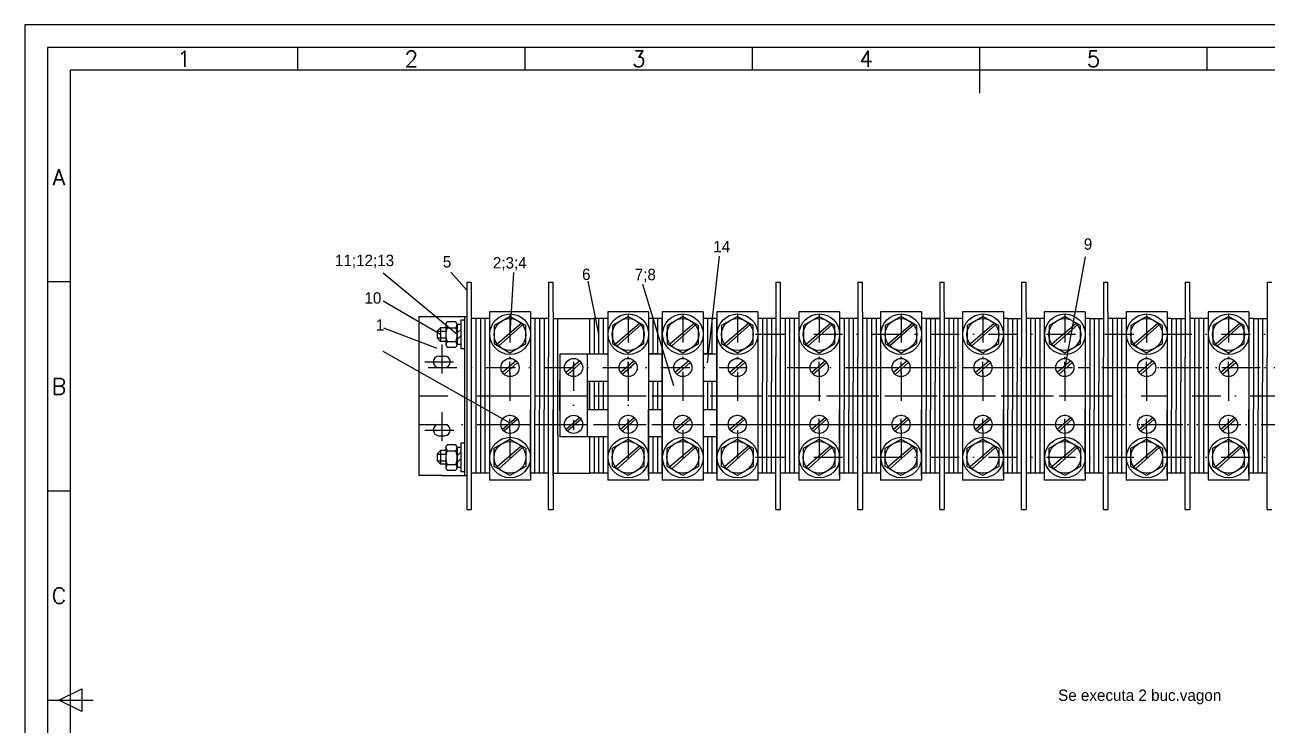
# Model space of a CAD drawing. Header units: millimetres. Extents: x 17 to 437, y 15 to 312.
# Drawn here: x 17.4 to 290.5, y 157.5 to 311.5 of the extents above; entities that cross this region are included whole.
import ezdxf
from ezdxf.enums import TextEntityAlignment as Align

# ---------------------------------------------------------------- set-up
doc = ezdxf.new("R2010")
doc.units = ezdxf.units.MM
doc.linetypes.add('DASHDOT2', pattern=[12.7, 6.35, -3.175, 0, -3.175])
doc.styles.add('ISO', font='SIMPLEX.SHX')
doc.styles.add('ISOCP', font='SIMPLEX.SHX')

# ---------------------------------------------------------------- blocks, each defined once
blk = doc.blocks.new('a3')
at = {"color": 70}
for p, q in [((-360, 287), (-360, 292)), ((-310, 287), (-310, 292)), ((-260, 287), (-260, 292)), ((-210, 282), (-210, 292)), ((-160, 287), (-160, 292)), ((-410, 240.5), (-415, 240.5)), ((-410, 194.5), (-415, 194.5)), ((-412.5, 148.5), (-407.5, 151)), ((-407.5, 151), (-407.5, 146)), ((-415, 148.5), (-405, 148.5)), ((-407.5, 146), (-412.5, 148.5))]:
    blk.add_line(p, q, dxfattribs=at)
at = {"color": 240}
for points in [[(0, 297), (-420, 297), (-420, 0), (0, 0)], [(-5, 292), (-415, 292), (-415, 5), (-5, 5)]]:
    blk.add_lwpolyline(points, close=True, dxfattribs=at)
at = {"color": 70}
blk.add_lwpolyline([(-10, 287), (-410, 287), (-410, 10), (-10, 10)], close=True, dxfattribs=at)
at = {"color": 50}
for s, style, p in [('1', 'ISOCP', (-385, 289.5)), ('2', 'ISO', (-335, 289.5)), ('3', 'ISO', (-285, 289.5)), ('4', 'ISO', (-235, 289.5)), ('5', 'ISO', (-185, 289.5)), ('A', 'ISO', (-412.5, 263.5)), ('B', 'ISO', (-412.5, 217.5)), ('C', 'ISO', (-412.5, 171.5))]:
    blk.add_text(s, height=3.5, dxfattribs=dict(at, style=style)).set_placement(p, align=Align.MIDDLE)

msp = doc.modelspace()

# ---------------------------------------------------------------- linework, layer by layer
at = {"color": 1}
for p, q in [((167.51, 237.2), (170.13, 260.68)), ((246.04, 235.81), (250.57, 260.5)), ((112.44, 243.42), (96.13, 256.9)), ((114.54, 253.18), (111.02, 257.14)), ((124.85, 257.07), (124.04, 243.48)), ((141.18, 255.14), (143.54, 243.48)), ((153.15, 254.47), (159.98, 232.24)), ((108.75, 243.42), (96.13, 250.78)), ((108, 240.35), (96.29, 244.82)), ((96.08, 239.73), (124.04, 224))]:
    msp.add_line(p, q, dxfattribs=at)
at = {"color": 2}
for p, q in [((114.54, 254.92), (115.54, 254.92)), ((114.54, 254.92), (114.54, 204.92)), ((114.54, 254.92), (115.54, 254.92)), ((115.54, 254.92), (115.54, 204.92)), ((132.54, 254.92), (132.54, 238.42)), ((132.54, 254.92), (133.54, 254.92)), ((133.54, 248.42), (133.54, 254.92)), ((182.54, 254.92), (182.54, 238.42)), ((182.54, 254.92), (183.54, 254.92)), ((183.54, 204.92), (183.54, 254.92)), ((200.54, 254.92), (200.54, 238.42)), ((200.54, 254.92), (201.54, 254.92)), ((201.54, 248.42), (201.54, 254.92)), ((218.54, 254.92), (218.54, 238.42)), ((218.54, 254.92), (219.54, 254.92)), ((219.54, 248.42), (219.54, 254.92)), ((236.54, 254.92), (236.54, 238.42)), ((236.54, 254.92), (237.54, 254.92)), ((237.54, 248.42), (237.54, 254.92)), ((254.54, 254.92), (254.54, 238.42)), ((254.54, 254.92), (255.54, 254.92)), ((255.54, 248.42), (255.54, 254.92)), ((272.54, 254.92), (272.54, 238.42)), ((272.54, 254.92), (273.54, 254.92)), ((273.54, 248.42), (273.54, 254.92)), ((290.54, 254.92), (290.54, 238.42)), ((290.54, 254.92), (291.54, 254.92)), ((104.04, 247.42), (104.04, 212.42)), ((104.04, 247.42), (114.54, 247.42)), ((109.94, 245.67), (110.24, 246.18)), ((112.15, 246.18), (110.24, 246.18)), ((112.44, 245.67), (112.15, 246.18)), ((113.24, 246.55), (113.24, 240.3)), ((114.04, 246.55), (113.24, 246.55)), ((114.04, 247.42), (114.04, 212.42)), ((114.04, 246.55), (114.04, 240.3)), ((114.54, 247.42), (114.54, 212.42)), ((116.54, 246.92), (115.54, 246.92)), ((117.54, 246.92), (116.54, 246.92)), ((116.54, 246.92), (116.54, 212.92)), ((117.54, 246.92), (117.54, 212.92)), ((118.54, 246.92), (117.54, 246.92)), ((118.54, 246.92), (118.54, 212.92)), ((119.54, 246.92), (118.54, 246.92)), ((119.54, 248.42), (119.54, 232.92)), ((128.54, 248.42), (119.54, 248.42)), ((119.54, 247.42), (119.54, 212.42)), ((126.53, 245.88), (121.23, 241.33)), ((128.54, 248.42), (128.54, 211.42)), ((128.54, 247.42), (128.54, 232.92)), ((132.54, 246.92), (128.54, 246.92)), ((129.54, 246.92), (129.54, 232.92)), ((130.54, 246.92), (130.54, 232.92)), ((131.54, 246.92), (131.54, 232.92)), ((131.54, 246.92), (131.54, 238.42)), ((133.54, 248.42), (133.54, 211.42)), ((133.54, 247.42), (133.54, 232.92)), ((133.54, 246.91), (141.54, 246.91)), ((134.54, 238.42), (134.54, 246.91)), ((141.54, 246.92), (141.54, 239.17)), ((141.54, 246.91), (142.54, 246.92)), ((141.54, 246.91), (141.54, 239.17)), ((143.54, 246.92), (142.54, 246.92)), ((142.54, 246.92), (142.54, 239.17)), ((143.54, 246.92), (143.54, 239.17)), ((144.54, 246.92), (143.54, 246.92)), ((144.54, 246.92), (144.54, 239.17)), ((145.54, 246.92), (144.54, 246.92)), ((154.54, 248.42), (145.54, 248.42)), ((145.54, 248.42), (145.54, 232.92)), ((145.54, 247.42), (145.54, 212.42)), ((152.53, 245.88), (147.23, 241.33)), ((154.54, 248.42), (154.54, 211.42)), ((155.54, 246.92), (154.54, 246.92)), ((156.54, 246.92), (155.54, 246.92)), ((155.54, 239.17), (155.54, 246.92)), ((157.54, 246.92), (156.54, 246.92)), ((156.54, 239.17), (156.54, 246.92)), ((166.54, 248.42), (157.54, 248.42)), ((157.54, 248.42), (157.54, 232.92)), ((157.54, 247.42), (157.54, 212.42)), ((157.54, 212.92), (157.54, 246.92)), ((164.53, 245.88), (159.23, 241.33)), ((166.54, 248.42), (166.54, 211.42)), ((167.54, 246.92), (166.54, 246.92)), ((168.54, 246.92), (167.54, 246.92)), ((167.54, 239.17), (167.54, 246.92)), ((169.54, 246.92), (168.54, 246.92)), ((168.54, 239.17), (168.54, 246.92)), ((178.54, 248.42), (169.54, 248.42)), ((169.54, 248.42), (169.54, 232.92)), ((169.54, 247.42), (169.54, 212.42)), ((169.54, 212.92), (169.54, 246.92)), ((176.53, 245.88), (171.23, 241.33)), ((178.54, 248.42), (178.54, 211.42)), ((179.54, 246.92), (178.54, 246.92)), ((179.54, 246.92), (178.54, 246.92)), ((179.54, 246.92), (179.54, 232.92)), ((180.54, 246.92), (179.54, 246.92)), ((180.54, 246.92), (180.54, 232.92)), ((181.54, 246.92), (180.54, 246.92)), ((181.54, 246.92), (181.54, 232.92)), ((182.54, 246.92), (181.54, 246.92)), ((184.54, 246.92), (183.54, 246.92)), ((184.54, 246.92), (184.54, 212.92)), ((185.54, 246.92), (184.54, 246.92)), ((185.54, 246.92), (185.54, 212.92)), ((186.54, 246.92), (185.54, 246.92)), ((186.54, 246.92), (186.54, 212.92)), ((187.54, 246.92), (186.54, 246.92)), ((187.54, 248.42), (187.54, 232.92)), ((196.54, 248.42), (187.54, 248.42)), ((187.54, 247.42), (187.54, 212.42)), ((194.53, 245.88), (189.23, 241.33)), ((196.54, 248.42), (196.54, 211.42)), ((200.54, 246.92), (196.54, 246.92)), ((197.54, 246.92), (197.54, 232.92)), ((198.54, 246.92), (198.54, 232.92)), ((199.54, 246.92), (199.54, 232.92)), ((199.54, 246.92), (199.54, 238.42)), ((201.54, 248.42), (201.54, 211.42)), ((202.54, 246.92), (201.54, 246.92)), ((203.54, 246.92), (202.54, 246.92)), ((202.54, 246.92), (202.54, 212.92)), ((203.54, 246.92), (203.54, 212.92)), ((204.54, 246.92), (203.54, 246.92)), ((204.54, 246.92), (204.54, 212.92)), ((205.54, 246.92), (204.54, 246.92)), ((205.54, 248.42), (205.54, 232.92)), ((214.54, 248.42), (205.54, 248.42)), ((205.54, 247.42), (205.54, 212.42)), ((212.53, 245.88), (207.23, 241.33)), ((214.54, 248.42), (214.54, 211.42)), ((215.54, 246.92), (214.54, 246.92)), ((215.54, 246.92), (215.54, 232.92)), ((215.54, 246.92), (218.54, 246.92)), ((218.54, 246.92), (215.54, 246.92)), ((216.54, 246.92), (216.54, 232.92)), ((217.54, 246.92), (217.54, 238.42)), ((217.54, 246.92), (217.54, 232.92)), ((219.54, 248.42), (219.54, 211.42)), ((220.54, 246.92), (219.54, 246.92)), ((221.54, 246.92), (220.54, 246.92)), ((220.54, 246.92), (220.54, 212.92)), ((221.54, 246.92), (221.54, 212.92)), ((222.54, 246.92), (221.54, 246.92)), ((222.54, 246.92), (222.54, 212.92)), ((223.54, 246.92), (222.54, 246.92)), ((223.54, 248.42), (223.54, 232.92)), ((232.54, 248.42), (223.54, 248.42)), ((223.54, 247.42), (223.54, 212.42)), ((230.53, 245.88), (225.23, 241.33)), ((232.54, 248.42), (232.54, 211.42)), ((233.54, 246.92), (232.54, 246.92)), ((233.54, 246.92), (233.54, 232.92)), ((233.54, 246.92), (236.54, 246.92)), ((234.54, 246.92), (234.54, 232.92)), ((235.54, 246.92), (235.54, 238.42)), ((235.54, 246.92), (235.54, 232.92)), ((237.54, 248.42), (237.54, 211.42)), ((238.54, 246.92), (237.54, 246.92)), ((238.54, 246.92), (238.54, 212.92)), ((239.54, 246.92), (238.54, 246.92)), ((239.54, 246.92), (239.54, 212.92)), ((240.54, 246.92), (239.54, 246.92)), ((240.54, 246.92), (240.54, 212.92)), ((241.54, 246.92), (240.54, 246.92)), ((241.54, 248.42), (241.54, 232.92)), ((250.54, 248.42), (241.54, 248.42)), ((241.54, 247.42), (241.54, 212.42)), ((248.53, 245.88), (243.23, 241.33)), ((250.54, 248.42), (250.54, 211.42)), ((251.54, 246.92), (250.54, 246.92)), ((251.54, 246.92), (251.54, 232.92)), ((251.54, 246.92), (254.54, 246.92)), ((252.54, 246.92), (252.54, 232.92)), ((253.54, 246.92), (253.54, 232.92)), ((253.54, 246.92), (253.54, 238.42)), ((255.54, 248.42), (255.54, 211.42)), ((256.54, 246.92), (255.54, 246.92)), ((256.54, 246.92), (256.54, 212.92)), ((257.54, 246.92), (256.54, 246.92)), ((257.54, 246.92), (257.54, 212.92)), ((258.54, 246.92), (257.54, 246.92)), ((258.54, 246.92), (258.54, 212.92)), ((259.54, 246.92), (258.54, 246.92)), ((259.54, 248.42), (259.54, 232.92)), ((268.54, 248.42), (259.54, 248.42)), ((259.54, 247.42), (259.54, 212.42)), ((266.53, 245.88), (261.23, 241.33)), ((268.54, 248.42), (268.54, 211.42)), ((269.54, 246.92), (268.54, 246.92)), ((269.54, 246.92), (269.54, 232.92)), ((269.54, 246.92), (272.54, 246.92)), ((270.54, 246.92), (270.54, 232.92)), ((271.54, 246.92), (271.54, 232.92)), ((271.54, 246.92), (271.54, 238.42)), ((273.54, 248.42), (273.54, 211.42)), ((274.54, 246.92), (273.54, 246.92)), ((274.54, 246.92), (274.54, 212.92)), ((275.54, 246.92), (274.54, 246.92)), ((275.54, 246.92), (275.54, 212.92)), ((276.54, 246.92), (275.54, 246.92)), ((276.54, 246.92), (276.54, 212.92)), ((277.54, 246.92), (276.54, 246.92)), ((277.54, 248.42), (277.54, 232.92)), ((286.54, 248.42), (277.54, 248.42)), ((277.54, 247.42), (277.54, 212.42)), ((284.53, 245.88), (279.23, 241.33)), ((286.54, 248.42), (286.54, 211.42)), ((287.54, 246.92), (286.54, 246.92)), ((287.54, 246.92), (287.54, 232.92)), ((287.54, 246.92), (290.54, 246.92)), ((288.54, 246.92), (288.54, 232.92)), ((289.54, 246.92), (289.54, 232.92)), ((289.54, 246.92), (289.54, 238.42)), ((108.75, 244.92), (108, 244.17)), ((108, 244.17), (109.94, 244.17)), ((108, 244.17), (108, 242.67)), ((108.75, 244.92), (108.75, 241.92)), ((109.94, 244.92), (108.75, 244.92)), ((109.94, 245.67), (109.94, 241.17)), ((110.24, 244.92), (112.15, 244.92)), ((112.44, 245.67), (112.44, 241.17)), ((113.24, 245.64), (112.44, 245.64)), ((112.44, 245.64), (112.44, 241.2)), ((112.44, 243.76), (113.24, 244.56)), ((112.44, 242.35), (113.24, 243.15)), ((113.24, 245.64), (113.24, 241.2)), ((126.82, 245.55), (121.6, 240.91)), ((152.82, 245.55), (147.6, 240.91)), ((164.82, 245.55), (159.6, 240.91)), ((176.82, 245.55), (171.6, 240.91)), ((194.82, 245.55), (189.6, 240.91)), ((212.82, 245.55), (207.6, 240.91)), ((230.82, 245.55), (225.6, 240.91)), ((248.82, 245.55), (243.6, 240.91)), ((266.82, 245.55), (261.6, 240.91)), ((284.82, 245.55), (279.6, 240.91)), ((108.75, 241.92), (108, 242.67)), ((108, 242.67), (109.94, 242.67)), ((109.95, 241.92), (108.75, 241.92)), ((109.94, 241.17), (110.24, 240.66)), ((110.24, 241.92), (112.15, 241.92)), ((110.24, 240.66), (112.15, 240.66)), ((112.44, 241.17), (112.15, 240.66)), ((113.24, 241.2), (112.44, 241.2)), ((108.42, 238.67), (109.67, 238.67)), ((114.04, 240.3), (113.24, 240.3)), ((132.54, 221.42), (132.54, 238.42)), ((134.54, 221.42), (134.54, 238.42)), ((135.02, 239.17), (135.02, 220.91)), ((135.02, 239.17), (145.54, 239.17)), ((141.02, 239.17), (141.02, 220.91)), ((156.54, 239.17), (154.54, 239.17)), ((154.54, 239.17), (157.54, 239.17)), ((166.54, 239.17), (169.54, 239.17)), ((168.54, 239.17), (166.54, 239.17)), ((182.54, 221.42), (182.54, 238.42)), ((200.54, 221.42), (200.54, 238.42)), ((218.54, 221.42), (218.54, 238.42)), ((236.54, 221.42), (236.54, 238.42)), ((254.54, 221.42), (254.54, 238.42)), ((272.54, 221.42), (272.54, 238.42)), ((290.54, 221.42), (290.54, 238.42)), ((108.42, 236.17), (109.67, 236.17)), ((125.39, 237.63), (122.39, 235.07)), ((125.7, 237.28), (122.75, 234.66)), ((122.79, 236.16), (125.29, 236.16)), ((124.04, 234.91), (124.04, 237.41)), ((139.38, 237.63), (136.39, 235.06)), ((139.69, 237.28), (136.74, 234.66)), ((151.39, 237.63), (148.39, 235.06)), ((151.7, 237.28), (148.75, 234.66)), ((150.04, 234.91), (150.04, 237.41)), ((163.39, 237.63), (160.39, 235.06)), ((163.7, 237.28), (160.75, 234.66)), ((175.39, 237.63), (172.39, 235.06)), ((175.7, 237.28), (172.75, 234.66)), ((193.39, 237.63), (190.39, 235.07)), ((193.7, 237.28), (190.75, 234.66)), ((192.04, 234.91), (192.04, 237.41)), ((211.39, 237.63), (208.39, 235.07)), ((211.7, 237.28), (208.75, 234.66)), ((210.04, 234.91), (210.04, 237.41)), ((229.39, 237.63), (226.39, 235.07)), ((229.7, 237.28), (226.75, 234.66)), ((228.04, 234.91), (228.04, 237.41)), ((247.39, 237.63), (244.39, 235.07)), ((247.7, 237.28), (244.75, 234.66)), ((246.04, 234.91), (246.04, 237.41)), ((265.39, 237.63), (262.39, 235.07)), ((265.7, 237.28), (262.75, 234.66)), ((264.04, 234.91), (264.04, 237.41)), ((283.39, 237.63), (280.39, 235.07)), ((283.7, 237.28), (280.75, 234.66)), ((282.04, 234.91), (282.04, 237.41)), ((119.54, 232.92), (119.54, 226.92)), ((128.54, 232.92), (128.54, 226.92)), ((129.54, 232.92), (129.54, 226.92)), ((130.54, 232.92), (130.54, 226.92)), ((131.54, 232.92), (131.54, 226.92)), ((133.54, 232.92), (133.54, 226.92)), ((135.02, 226.74), (135.02, 233.3)), ((141.02, 233.17), (145.54, 233.17)), ((141.54, 233.17), (141.54, 226.91)), ((141.54, 226.91), (141.54, 233.17)), ((142.54, 233.17), (142.54, 226.91)), ((143.54, 233.17), (143.54, 226.91)), ((144.54, 233.17), (144.54, 226.91)), ((154.54, 233.17), (157.54, 233.17)), ((155.54, 226.91), (155.54, 233.17)), ((156.54, 226.91), (156.54, 233.17)), ((166.54, 233.17), (169.54, 233.17)), ((167.54, 226.91), (167.54, 233.17)), ((168.54, 226.91), (168.54, 233.17)), ((179.54, 226.92), (179.54, 232.92)), ((180.54, 226.92), (180.54, 232.92)), ((181.54, 226.92), (181.54, 232.92)), ((197.54, 232.92), (197.54, 226.92)), ((198.54, 232.92), (198.54, 226.92)), ((199.54, 226.92), (199.54, 232.92)), ((215.54, 232.92), (215.54, 226.92)), ((216.54, 232.92), (216.54, 226.92)), ((217.54, 226.92), (217.54, 232.92)), ((233.54, 232.92), (233.54, 226.92)), ((234.54, 232.92), (234.54, 226.92)), ((235.54, 226.92), (235.54, 232.92)), ((251.54, 232.92), (251.54, 226.92)), ((252.54, 232.92), (252.54, 226.92)), ((253.54, 226.92), (253.54, 232.92)), ((269.54, 232.92), (269.54, 226.92)), ((270.54, 232.92), (270.54, 226.92)), ((271.54, 226.92), (271.54, 232.92)), ((287.54, 232.92), (287.54, 226.92)), ((288.54, 232.92), (288.54, 226.92)), ((289.54, 226.92), (289.54, 232.92)), ((119.54, 226.92), (119.54, 211.42)), ((128.54, 212.42), (128.54, 226.92)), ((129.54, 212.92), (129.54, 226.92)), ((130.54, 212.92), (130.54, 226.92)), ((131.54, 212.92), (131.54, 226.92)), ((133.54, 212.42), (133.54, 226.92)), ((141.02, 226.91), (145.54, 226.91)), ((145.54, 226.92), (145.54, 211.42)), ((154.54, 212.42), (154.54, 226.92)), ((154.54, 226.91), (157.54, 226.91)), ((157.54, 226.92), (157.54, 211.42)), ((166.54, 226.91), (169.54, 226.91)), ((169.54, 226.92), (169.54, 211.42)), ((179.54, 212.92), (179.54, 226.92)), ((180.54, 212.92), (180.54, 226.92)), ((181.54, 212.92), (181.54, 226.92)), ((187.54, 226.92), (187.54, 211.42)), ((196.54, 212.42), (196.54, 226.92)), ((197.54, 212.92), (197.54, 226.92)), ((198.54, 212.92), (198.54, 226.92)), ((199.54, 212.92), (199.54, 226.92)), ((205.54, 226.92), (205.54, 211.42)), ((214.54, 212.42), (214.54, 226.92)), ((215.54, 212.92), (215.54, 226.92)), ((216.54, 212.92), (216.54, 226.92)), ((217.54, 212.92), (217.54, 226.92)), ((223.54, 226.92), (223.54, 211.42)), ((232.54, 212.42), (232.54, 226.92)), ((233.54, 212.92), (233.54, 226.92)), ((234.54, 212.92), (234.54, 226.92)), ((235.54, 212.92), (235.54, 226.92)), ((241.54, 226.92), (241.54, 211.42)), ((250.54, 212.42), (250.54, 226.92)), ((251.54, 212.92), (251.54, 226.92)), ((252.54, 212.92), (252.54, 226.92)), ((253.54, 212.92), (253.54, 226.92)), ((259.54, 226.92), (259.54, 211.42)), ((268.54, 212.42), (268.54, 226.92)), ((269.54, 212.92), (269.54, 226.92)), ((270.54, 212.92), (270.54, 226.92)), ((271.54, 212.92), (271.54, 226.92)), ((277.54, 226.92), (277.54, 211.42)), ((286.54, 212.42), (286.54, 226.92)), ((287.54, 212.92), (287.54, 226.92)), ((288.54, 212.92), (288.54, 226.92)), ((289.54, 212.92), (289.54, 226.92)), ((125.37, 225.14), (122.38, 222.57)), ((125.68, 224.79), (122.73, 222.17)), ((124.04, 222.42), (124.04, 224.92)), ((139.36, 225.14), (136.37, 222.57)), ((139.67, 224.79), (136.72, 222.17)), ((151.37, 225.14), (148.38, 222.57)), ((151.68, 224.79), (148.73, 222.17)), ((150.04, 222.42), (150.04, 224.92)), ((163.37, 225.14), (160.38, 222.57)), ((163.68, 224.79), (160.73, 222.17)), ((175.37, 225.14), (172.38, 222.57)), ((175.68, 224.79), (172.73, 222.17)), ((193.37, 225.14), (190.38, 222.57)), ((193.68, 224.79), (190.73, 222.17)), ((192.04, 222.42), (192.04, 224.92)), ((211.37, 225.14), (208.38, 222.57)), ((211.68, 224.79), (208.73, 222.17)), ((210.04, 222.42), (210.04, 224.92)), ((229.37, 225.14), (226.38, 222.57)), ((229.68, 224.79), (226.73, 222.17)), ((228.04, 222.42), (228.04, 224.92)), ((247.37, 225.14), (244.38, 222.57)), ((247.68, 224.79), (244.73, 222.17)), ((246.04, 222.42), (246.04, 224.92)), ((265.37, 225.14), (262.38, 222.57)), ((265.68, 224.79), (262.73, 222.17)), ((264.04, 222.42), (264.04, 224.92)), ((283.37, 225.14), (280.38, 222.57)), ((283.68, 224.79), (280.73, 222.17)), ((282.04, 222.42), (282.04, 224.92)), ((108.42, 223.67), (109.67, 223.67)), ((122.79, 223.67), (125.29, 223.67)), ((132.54, 204.92), (132.54, 221.42)), ((134.54, 221.42), (134.54, 212.92)), ((182.54, 204.92), (182.54, 221.42)), ((200.54, 204.92), (200.54, 221.42)), ((218.54, 204.92), (218.54, 221.42)), ((236.54, 204.92), (236.54, 221.42)), ((254.54, 204.92), (254.54, 221.42)), ((272.54, 204.92), (272.54, 221.42)), ((290.54, 204.92), (290.54, 221.42)), ((108.42, 221.17), (109.67, 221.17)), ((109.94, 218.63), (110.24, 219.14)), ((109.94, 218.63), (109.94, 214.14)), ((112.15, 219.14), (110.24, 219.14)), ((112.44, 218.63), (112.15, 219.14)), ((112.44, 218.63), (112.44, 214.14)), ((112.44, 218.61), (112.44, 214.17)), ((113.24, 218.61), (112.44, 218.61)), ((113.24, 219.52), (113.24, 213.27)), ((114.04, 219.52), (113.24, 219.52)), ((113.24, 218.61), (113.24, 214.17)), ((126.53, 218.88), (121.23, 214.33)), ((126.82, 218.55), (121.6, 213.91)), ((145.54, 220.91), (135.02, 220.91)), ((141.54, 220.91), (141.54, 212.92)), ((141.54, 220.91), (141.54, 212.92)), ((142.54, 220.91), (142.54, 212.92)), ((143.54, 220.91), (143.54, 212.92)), ((144.54, 220.91), (144.54, 212.92)), ((152.53, 218.88), (147.23, 214.33)), ((152.82, 218.55), (147.6, 213.91)), ((157.54, 220.91), (154.54, 220.91)), ((156.54, 220.91), (154.54, 220.91)), ((155.54, 212.92), (155.54, 220.91)), ((156.54, 212.92), (156.54, 220.91)), ((164.53, 218.88), (159.23, 214.33)), ((164.82, 218.55), (159.6, 213.91)), ((169.54, 220.91), (166.54, 220.91)), ((168.54, 220.91), (166.54, 220.91)), ((167.54, 212.92), (167.54, 220.91)), ((168.54, 212.92), (168.54, 220.91)), ((176.53, 218.88), (171.23, 214.33)), ((176.82, 218.55), (171.6, 213.91)), ((194.53, 218.88), (189.23, 214.33)), ((194.82, 218.55), (189.6, 213.91)), ((212.53, 218.88), (207.23, 214.33)), ((212.82, 218.55), (207.6, 213.91)), ((230.53, 218.88), (225.23, 214.33)), ((230.82, 218.55), (225.6, 213.91)), ((248.53, 218.88), (243.23, 214.33)), ((248.82, 218.55), (243.6, 213.91)), ((266.53, 218.88), (261.23, 214.33)), ((266.82, 218.55), (261.6, 213.91)), ((284.53, 218.88), (279.23, 214.33)), ((284.82, 218.55), (279.6, 213.91)), ((108.75, 217.89), (108, 217.14)), ((108, 217.14), (109.94, 217.14)), ((108, 217.14), (108, 215.64)), ((108.75, 217.89), (108.75, 214.89)), ((109.94, 217.89), (108.75, 217.89)), ((110.24, 217.88), (112.15, 217.88)), ((112.44, 216.73), (113.24, 217.53)), ((112.44, 215.31), (113.24, 216.11)), ((108, 215.64), (109.94, 215.64)), ((108.75, 214.89), (108, 215.64)), ((109.95, 214.89), (108.75, 214.89)), ((109.94, 214.14), (110.24, 213.62)), ((110.24, 214.88), (112.15, 214.88)), ((110.24, 213.62), (112.15, 213.62)), ((112.44, 214.14), (112.15, 213.62)), ((113.24, 214.17), (112.44, 214.17)), ((114.04, 213.27), (113.24, 213.27)), ((109.04, 212.42), (104.04, 212.42)), ((109.04, 212.42), (114.54, 212.42)), ((116.54, 212.92), (115.54, 212.92)), ((117.54, 212.92), (116.54, 212.92)), ((118.54, 212.92), (117.54, 212.92)), ((119.54, 212.92), (118.54, 212.92)), ((128.54, 211.42), (119.54, 211.42)), ((129.54, 212.92), (128.54, 212.92)), ((130.54, 212.92), (129.54, 212.92)), ((131.54, 212.92), (130.54, 212.92)), ((132.54, 212.92), (131.54, 212.92)), ((133.54, 212.92), (141.54, 212.92)), ((133.54, 211.42), (133.54, 204.92)), ((143.54, 212.92), (141.54, 212.92)), ((144.54, 212.92), (143.54, 212.92)), ((145.54, 212.92), (144.54, 212.92)), ((154.54, 211.42), (145.54, 211.42)), ((155.54, 212.92), (154.54, 212.92)), ((156.54, 212.92), (155.54, 212.92)), ((157.54, 212.92), (156.54, 212.92)), ((166.54, 211.42), (157.54, 211.42)), ((167.54, 212.92), (166.54, 212.92)), ((168.54, 212.92), (167.54, 212.92)), ((169.54, 212.92), (168.54, 212.92)), ((178.54, 211.42), (169.54, 211.42)), ((179.54, 212.92), (178.54, 212.92)), ((179.54, 212.92), (178.54, 212.92)), ((180.54, 212.92), (179.54, 212.92)), ((181.54, 212.92), (180.54, 212.92)), ((182.54, 212.92), (181.54, 212.92)), ((184.54, 212.92), (183.54, 212.92)), ((185.54, 212.92), (184.54, 212.92)), ((186.54, 212.92), (185.54, 212.92)), ((187.54, 212.92), (186.54, 212.92)), ((196.54, 211.42), (187.54, 211.42)), ((197.54, 212.92), (196.54, 212.92)), ((198.54, 212.92), (197.54, 212.92)), ((199.54, 212.92), (198.54, 212.92)), ((200.54, 212.92), (199.54, 212.92)), ((202.54, 212.92), (201.54, 212.92)), ((201.54, 211.42), (201.54, 204.92)), ((203.54, 212.92), (202.54, 212.92)), ((204.54, 212.92), (203.54, 212.92)), ((205.54, 212.92), (204.54, 212.92)), ((214.54, 211.42), (205.54, 211.42)), ((215.54, 212.92), (214.54, 212.92)), ((216.54, 212.92), (215.54, 212.92)), ((217.54, 212.92), (216.54, 212.92)), ((218.54, 212.92), (217.54, 212.92)), ((220.54, 212.92), (219.54, 212.92)), ((219.54, 211.42), (219.54, 204.92)), ((221.54, 212.92), (220.54, 212.92)), ((222.54, 212.92), (221.54, 212.92)), ((223.54, 212.92), (222.54, 212.92)), ((232.54, 211.42), (223.54, 211.42)), ((233.54, 212.92), (232.54, 212.92)), ((234.54, 212.92), (233.54, 212.92)), ((235.54, 212.92), (234.54, 212.92)), ((236.54, 212.92), (235.54, 212.92)), ((238.54, 212.92), (237.54, 212.92)), ((237.54, 211.42), (237.54, 204.92)), ((239.54, 212.92), (238.54, 212.92)), ((240.54, 212.92), (239.54, 212.92)), ((241.54, 212.92), (240.54, 212.92)), ((250.54, 211.42), (241.54, 211.42)), ((251.54, 212.92), (250.54, 212.92)), ((252.54, 212.92), (251.54, 212.92)), ((253.54, 212.92), (252.54, 212.92)), ((254.54, 212.92), (253.54, 212.92)), ((256.54, 212.92), (255.54, 212.92)), ((255.54, 211.42), (255.54, 204.92)), ((257.54, 212.92), (256.54, 212.92)), ((258.54, 212.92), (257.54, 212.92)), ((259.54, 212.92), (258.54, 212.92)), ((268.54, 211.42), (259.54, 211.42)), ((269.54, 212.92), (268.54, 212.92)), ((270.54, 212.92), (269.54, 212.92)), ((271.54, 212.92), (270.54, 212.92)), ((272.54, 212.92), (271.54, 212.92)), ((274.54, 212.92), (273.54, 212.92)), ((273.54, 211.42), (273.54, 204.92)), ((275.54, 212.92), (274.54, 212.92)), ((276.54, 212.92), (275.54, 212.92)), ((277.54, 212.92), (276.54, 212.92)), ((286.54, 211.42), (277.54, 211.42)), ((287.54, 212.92), (286.54, 212.92)), ((288.54, 212.92), (287.54, 212.92)), ((289.54, 212.92), (288.54, 212.92)), ((290.54, 212.92), (289.54, 212.92)), ((114.54, 204.92), (115.54, 204.92)), ((132.54, 204.92), (133.54, 204.92)), ((182.54, 204.92), (183.54, 204.92)), ((200.54, 204.92), (201.54, 204.92)), ((218.54, 204.92), (219.54, 204.92)), ((236.54, 204.92), (237.54, 204.92)), ((254.54, 204.92), (255.54, 204.92)), ((272.54, 204.92), (273.54, 204.92)), ((290.54, 204.92), (291.54, 204.92))]:
    msp.add_line(p, q, dxfattribs=at)
at = {"color": 1, "linetype": 'DASHDOT2'}
for p, q in [((124.04, 248), (124.04, 211)), ((150.04, 248), (150.04, 211)), ((162.04, 248), (162.04, 211)), ((174.04, 248), (174.04, 211)), ((192.04, 248), (192.04, 211)), ((210.04, 248), (210.04, 211)), ((228.04, 248), (228.04, 211)), ((246.04, 248), (246.04, 211)), ((264.04, 248), (264.04, 211)), ((282.04, 248), (282.04, 211)), ((178.04, 243.48), (333.05, 243.48)), ((109.04, 241.22), (109.04, 234.08)), ((105.31, 237.42), (112.62, 237.42)), ((106.04, 236.17), (176.01, 236.17)), ((138.04, 237.41), (138.04, 222.41)), ((138.04, 234.16), (138.04, 236.66)), ((150.04, 237.41), (150.04, 222.41)), ((185.02, 236.17), (251.46, 236.17)), ((203.02, 236.17), (269.46, 236.17)), ((257.02, 236.17), (323.46, 236.17)), ((267.78, 236.17), (334.22, 236.17)), ((104.04, 229.92), (250.46, 229.92)), ((122.04, 229.92), (268.46, 229.92)), ((274.04, 229.91), (338.04, 229.92)), ((109.04, 226.34), (109.04, 218.74)), ((104.04, 223.67), (250.46, 223.67)), ((105.35, 222.42), (112.86, 222.42)), ((122.04, 223.67), (268.46, 223.67)), ((176.04, 223.67), (322.46, 223.67)), ((186.8, 223.67), (333.22, 223.67)), ((178.04, 216.49), (333.1, 216.49))]:
    msp.add_line(p, q, dxfattribs=at)
at = {"color": 2}
for points in [[(120.58, 241.42), (124.04, 239.42), (127.51, 241.42), (127.51, 245.42), (124.04, 247.42), (120.58, 245.42)], [(146.58, 241.42), (150.04, 239.42), (153.51, 241.42), (153.51, 245.42), (150.04, 247.42), (146.58, 245.42)], [(158.58, 241.42), (162.04, 239.42), (165.51, 241.42), (165.51, 245.42), (162.04, 247.42), (158.58, 245.42)], [(170.58, 241.42), (174.04, 239.42), (177.51, 241.42), (177.51, 245.42), (174.04, 247.42), (170.58, 245.42)], [(188.58, 241.42), (192.04, 239.42), (195.51, 241.42), (195.51, 245.42), (192.04, 247.42), (188.58, 245.42)], [(206.58, 241.42), (210.04, 239.42), (213.51, 241.42), (213.51, 245.42), (210.04, 247.42), (206.58, 245.42)], [(224.58, 241.42), (228.04, 239.42), (231.51, 241.42), (231.51, 245.42), (228.04, 247.42), (224.58, 245.42)], [(242.58, 241.42), (246.04, 239.42), (249.51, 241.42), (249.51, 245.42), (246.04, 247.42), (242.58, 245.42)], [(260.58, 241.42), (264.04, 239.42), (267.51, 241.42), (267.51, 245.42), (264.04, 247.42), (260.58, 245.42)], [(278.58, 241.42), (282.04, 239.42), (285.51, 241.42), (285.51, 245.42), (282.04, 247.42), (278.58, 245.42)], [(120.58, 218.42), (124.04, 220.42), (127.51, 218.42), (127.51, 214.42), (124.04, 212.42), (120.58, 214.42)], [(146.58, 218.42), (150.04, 220.42), (153.51, 218.42), (153.51, 214.42), (150.04, 212.42), (146.58, 214.42)], [(158.58, 218.42), (162.04, 220.42), (165.51, 218.42), (165.51, 214.42), (162.04, 212.42), (158.58, 214.42)], [(170.58, 218.42), (174.04, 220.42), (177.51, 218.42), (177.51, 214.42), (174.04, 212.42), (170.58, 214.42)], [(188.58, 218.42), (192.04, 220.42), (195.51, 218.42), (195.51, 214.42), (192.04, 212.42), (188.58, 214.42)], [(206.58, 218.42), (210.04, 220.42), (213.51, 218.42), (213.51, 214.42), (210.04, 212.42), (206.58, 214.42)], [(224.58, 218.42), (228.04, 220.42), (231.51, 218.42), (231.51, 214.42), (228.04, 212.42), (224.58, 214.42)], [(242.58, 218.42), (246.04, 220.42), (249.51, 218.42), (249.51, 214.42), (246.04, 212.42), (242.58, 214.42)], [(260.58, 218.42), (264.04, 220.42), (267.51, 218.42), (267.51, 214.42), (264.04, 212.42), (260.58, 214.42)], [(278.58, 218.42), (282.04, 220.42), (285.51, 218.42), (285.51, 214.42), (282.04, 212.42), (278.58, 214.42)]]:
    msp.add_lwpolyline(points, close=True, dxfattribs=at)
for centre, radius in [((124.08, 243.48), 4.46), ((124.04, 243.42), 3.5), ((150.08, 243.48), 4.46), ((150.04, 243.42), 3.5), ((162.08, 243.48), 4.46), ((162.04, 243.42), 3.5), ((174.08, 243.48), 4.46), ((174.04, 243.42), 3.5), ((192.08, 243.48), 4.46), ((192.04, 243.42), 3.5), ((210.08, 243.48), 4.46), ((210.04, 243.42), 3.5), ((228.08, 243.48), 4.46), ((228.04, 243.42), 3.5), ((246.08, 243.48), 4.46), ((246.04, 243.42), 3.5), ((264.08, 243.48), 4.46), ((264.04, 243.42), 3.5), ((282.08, 243.48), 4.46), ((282.04, 243.42), 3.5), ((124.04, 236.16), 2), ((138.03, 236.16), 2), ((150.04, 236.16), 2), ((162.04, 236.16), 2), ((174.04, 236.16), 2), ((192.04, 236.16), 2), ((210.04, 236.16), 2), ((228.04, 236.16), 2), ((246.04, 236.16), 2), ((264.04, 236.16), 2), ((282.04, 236.16), 2), ((124.04, 223.67), 2), ((138.03, 223.67), 2), ((150.04, 223.67), 2), ((162.04, 223.67), 2), ((174.04, 223.67), 2), ((192.04, 223.67), 2), ((210.04, 223.67), 2), ((228.04, 223.67), 2), ((246.04, 223.67), 2), ((264.04, 223.67), 2), ((282.04, 223.67), 2), ((124.08, 216.36), 4.46), ((124.04, 216.42), 3.5), ((150.08, 216.36), 4.46), ((150.04, 216.42), 3.5), ((162.08, 216.36), 4.46), ((162.04, 216.42), 3.5), ((174.08, 216.36), 4.46), ((174.04, 216.42), 3.5), ((192.08, 216.36), 4.46), ((192.04, 216.42), 3.5), ((210.08, 216.36), 4.46), ((210.04, 216.42), 3.5), ((228.08, 216.36), 4.46), ((228.04, 216.42), 3.5), ((246.08, 216.36), 4.46), ((246.04, 216.42), 3.5), ((264.08, 216.36), 4.46), ((264.04, 216.42), 3.5), ((282.08, 216.36), 4.46), ((282.04, 216.42), 3.5)]:
    msp.add_circle(centre, radius, dxfattribs=at)
for centre, radius, start, end in [((112.07, 246.08), 2.17, 190.8685, 212.2265), ((113.9, 243.42), 3.96, 157.7138, 202.2862), ((110.31, 246.08), 2.17, 327.7735, 349.1315), ((108.49, 243.42), 3.96, 337.7138, 22.2862), ((112.07, 240.76), 2.17, 147.7735, 169.1315), ((110.31, 240.76), 2.17, 10.8685, 32.2265), ((108.42, 237.42), 1.25, 90, 270), ((109.67, 237.42), 1.25, 270, 90), ((108.42, 222.42), 1.25, 90, 270), ((109.67, 222.42), 1.25, 270, 90), ((112.07, 219.04), 2.17, 190.8685, 212.2265), ((110.31, 219.04), 2.17, 327.7735, 349.1315), ((113.9, 216.38), 3.96, 157.7138, 202.2862), ((108.49, 216.38), 3.96, 337.7138, 22.2862), ((112.07, 213.73), 2.17, 147.7735, 169.1315), ((110.31, 213.73), 2.17, 10.8685, 32.2265)]:
    msp.add_arc(centre, radius, start, end, dxfattribs=at)

# ---------------------------------------------------------------- block references
msp.add_blockref('a3', (437.37, 14.51))

# ---------------------------------------------------------------- texts
at = {"color": 1}
for s, p in [('14', (168.76, 261.52)), ('9', (250.22, 262.06)), ('11;12;13', (85.56, 258.47)), ('5', (109.28, 258.16)), ('2;3;4', (120.28, 257.94)), ('6', (139.9, 255.41)), ('7;8', (151.48, 255.37)), ('10', (92.05, 250.21)), ('1', (94.57, 244.28))]:
    msp.add_text(s, height=2.5, dxfattribs=at).set_placement(p)
at = {"color": 2}
msp.add_text('Se executa 2 buc.vagon', height=2.5, dxfattribs=at).set_placement((244.58, 162.87))

doc.saveas('drawing.dxf')
